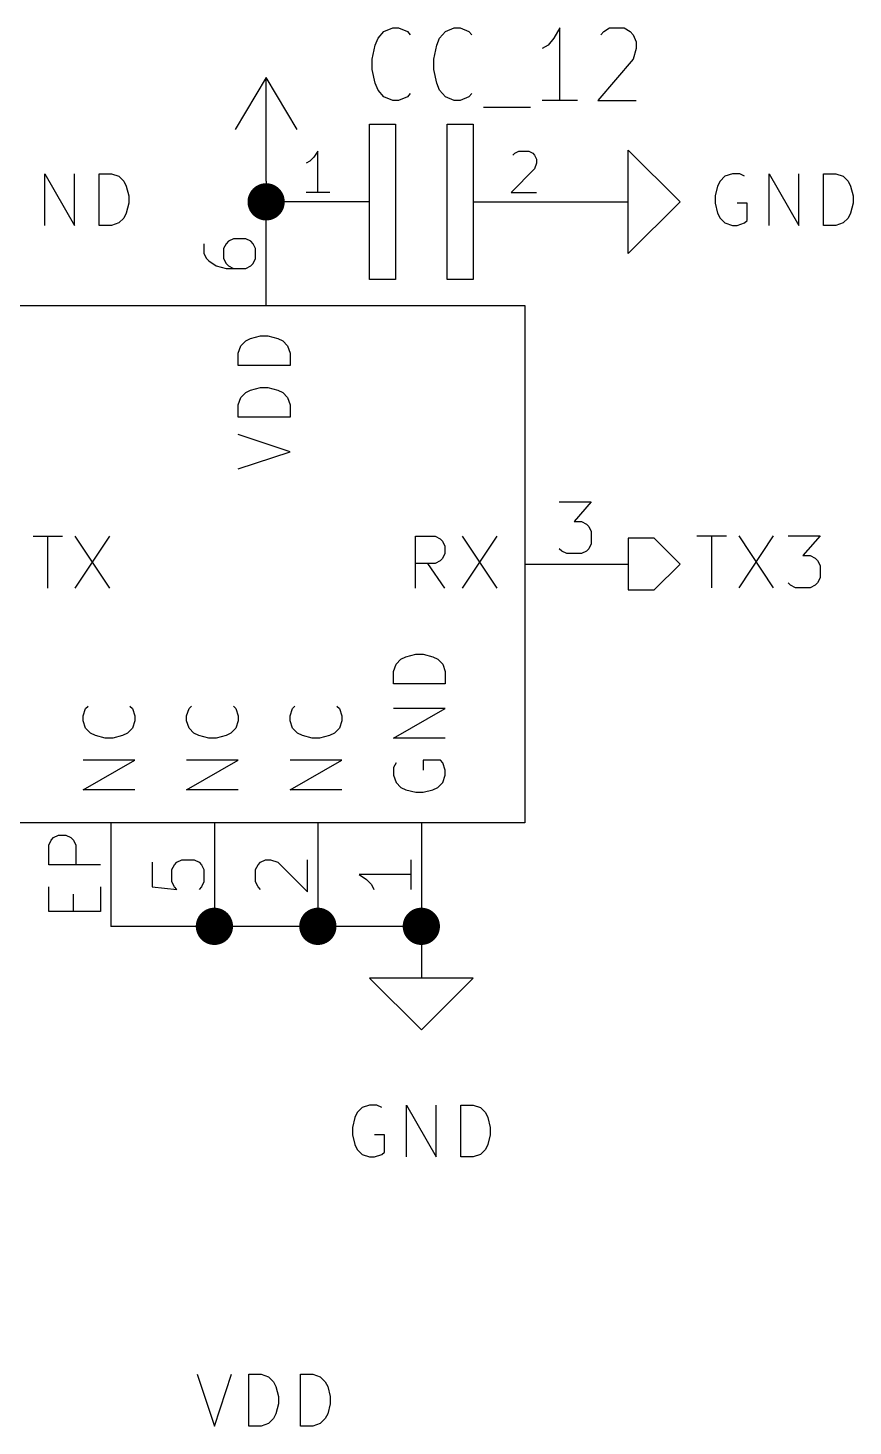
# Model space of a CAD drawing. Header units: millimetres. Extents: x 10 to 287, y -200 to -10.
# Drawn here: x 125.47 to 145.73, y -140.53 to -106.22 of the extents above; entities that cross this region are included whole.
import ezdxf

# ---------------------------------------------------------------- set-up
doc = ezdxf.new("R2010")
doc.units = ezdxf.units.MM
for name, color, linetype in [('GREENSIXTYFIVE', 129, 'CONTINUOUS'), ('LIGHTGREEN', 92, 'CONTINUOUS'), ('LIGHTRED', 12, 'CONTINUOUS'), ('RED', 14, 'CONTINUOUS'), ('YELLOWTHREE', 44, 'CONTINUOUS')]:
    doc.layers.add(name, color=color, linetype=linetype)

msp = doc.modelspace()

# ---------------------------------------------------------------- linework, layer by layer
at = {"layer": 'GREENSIXTYFIVE', "linetype": 'CONTINUOUS'}
for p, q in [((134.0655, -106.4766), (134.2094, -106.3073)), ((134.0655, -106.4766), (134.2094, -106.3073)), ((134.2094, -106.3073), (134.4253, -106.2226)), ((134.2094, -106.3073), (134.4253, -106.2226)), ((134.4253, -106.2226), (134.5692, -106.2226)), ((134.4253, -106.2226), (134.5692, -106.2226)), ((134.5692, -106.2226), (134.7851, -106.3073)), ((134.5692, -106.2226), (134.7851, -106.3073)), ((134.7851, -106.3073), (134.8571, -106.392)), ((134.7851, -106.3073), (134.8571, -106.392)), ((135.5768, -106.4766), (135.7207, -106.3073)), ((135.5768, -106.4766), (135.7207, -106.3073)), ((135.7207, -106.3073), (135.9366, -106.2226)), ((135.7207, -106.3073), (135.9366, -106.2226)), ((135.9366, -106.2226), (136.0805, -106.2226)), ((135.9366, -106.2226), (136.0805, -106.2226)), ((136.0805, -106.2226), (136.2964, -106.3073)), ((136.0805, -106.2226), (136.2964, -106.3073)), ((136.2964, -106.3073), (136.3684, -106.392)), ((136.2964, -106.3073), (136.3684, -106.392)), ((138.5274, -106.2226), (138.3835, -106.4766)), ((138.5274, -106.2226), (138.3835, -106.4766)), ((138.5274, -108.0006), (138.5274, -106.2226)), ((138.5274, -108.0006), (138.5274, -106.2226)), ((139.5349, -106.392), (139.6069, -106.3073)), ((139.5349, -106.392), (139.6069, -106.3073)), ((139.6069, -106.3073), (139.7508, -106.2226)), ((139.6069, -106.3073), (139.7508, -106.2226)), ((139.7508, -106.2226), (140.1107, -106.2226)), ((139.7508, -106.2226), (140.1107, -106.2226)), ((140.1107, -106.2226), (140.2546, -106.3073)), ((140.1107, -106.2226), (140.2546, -106.3073)), ((140.2546, -106.3073), (140.3266, -106.392)), ((140.2546, -106.3073), (140.3266, -106.392)), ((133.9215, -106.9846), (133.9935, -106.646)), ((133.9215, -106.9846), (133.9935, -106.646)), ((133.9935, -106.646), (134.0655, -106.4766)), ((133.9935, -106.646), (134.0655, -106.4766)), ((135.4328, -106.9846), (135.5048, -106.646)), ((135.4328, -106.9846), (135.5048, -106.646)), ((135.5048, -106.646), (135.5768, -106.4766)), ((135.5048, -106.646), (135.5768, -106.4766)), ((138.2396, -106.646), (138.0956, -106.7306)), ((138.2396, -106.646), (138.0956, -106.7306)), ((138.3835, -106.4766), (138.2396, -106.646)), ((138.3835, -106.4766), (138.2396, -106.646)), ((140.3266, -106.392), (140.3985, -106.5613)), ((140.3266, -106.392), (140.3985, -106.5613)), ((140.3985, -106.5613), (140.3985, -106.7306)), ((140.3985, -106.5613), (140.3985, -106.7306)), ((133.9215, -107.2386), (133.9215, -106.9846)), ((133.9215, -107.2386), (133.9215, -106.9846)), ((135.4328, -107.2386), (135.4328, -106.9846)), ((135.4328, -107.2386), (135.4328, -106.9846)), ((140.3266, -106.9846), (139.463, -108.0006)), ((140.3266, -106.9846), (139.463, -108.0006)), ((140.3985, -106.7306), (140.3266, -106.9846)), ((140.3985, -106.7306), (140.3266, -106.9846)), ((133.9935, -107.5773), (133.9215, -107.2386)), ((133.9935, -107.5773), (133.9215, -107.2386)), ((135.5048, -107.5773), (135.4328, -107.2386)), ((135.5048, -107.5773), (135.4328, -107.2386)), ((134.0655, -107.7466), (133.9935, -107.5773)), ((134.0655, -107.7466), (133.9935, -107.5773)), ((135.5768, -107.7466), (135.5048, -107.5773)), ((135.5768, -107.7466), (135.5048, -107.5773)), ((134.2094, -107.916), (134.0655, -107.7466)), ((134.2094, -107.916), (134.0655, -107.7466)), ((134.4253, -108.0006), (134.2094, -107.916)), ((134.4253, -108.0006), (134.2094, -107.916)), ((134.5692, -108.0006), (134.4253, -108.0006)), ((134.5692, -108.0006), (134.4253, -108.0006)), ((134.7851, -107.916), (134.5692, -108.0006)), ((134.7851, -107.916), (134.5692, -108.0006)), ((134.8571, -107.8313), (134.7851, -107.916)), ((134.8571, -107.8313), (134.7851, -107.916)), ((135.7207, -107.916), (135.5768, -107.7466)), ((135.7207, -107.916), (135.5768, -107.7466)), ((135.9366, -108.0006), (135.7207, -107.916)), ((135.9366, -108.0006), (135.7207, -107.916)), ((136.0805, -108.0006), (135.9366, -108.0006)), ((136.0805, -108.0006), (135.9366, -108.0006)), ((136.2964, -107.916), (136.0805, -108.0006)), ((136.2964, -107.916), (136.0805, -108.0006)), ((136.3684, -107.8313), (136.2964, -107.916)), ((136.3684, -107.8313), (136.2964, -107.916)), ((138.9592, -108.0006), (138.0956, -108.0006)), ((138.9592, -108.0006), (138.0956, -108.0006)), ((139.463, -108.0006), (140.3985, -108.0006)), ((139.463, -108.0006), (140.3985, -108.0006)), ((136.6563, -108.17), (137.8077, -108.17)), ((136.6563, -108.17), (137.8077, -108.17)), ((125.8895, -111.0691), (125.8895, -109.7991)), ((125.8895, -109.7991), (126.6152, -111.0691)), ((125.8895, -111.0691), (125.8895, -109.7991)), ((125.8895, -109.7991), (126.6152, -111.0691)), ((126.6152, -111.0691), (126.6152, -109.7991)), ((126.6152, -111.0691), (126.6152, -109.7991)), ((127.22, -111.0691), (127.22, -109.7991)), ((127.22, -109.7991), (127.5224, -109.7991)), ((127.22, -111.0691), (127.22, -109.7991)), ((127.22, -109.7991), (127.5224, -109.7991)), ((127.5224, -109.7991), (127.7038, -109.8596)), ((127.5224, -109.7991), (127.7038, -109.8596)), ((127.7038, -109.8596), (127.8248, -109.9806)), ((127.7038, -109.8596), (127.8248, -109.9806)), ((127.8248, -109.9806), (127.8853, -110.1015)), ((127.8248, -109.9806), (127.8853, -110.1015)), ((127.8853, -110.1015), (127.9457, -110.3434)), ((127.8853, -110.1015), (127.9457, -110.3434)), ((142.3995, -110.1015), (142.3391, -110.3434)), ((142.3995, -110.1015), (142.3391, -110.3434)), ((142.46, -109.9806), (142.3995, -110.1015)), ((142.46, -109.9806), (142.3995, -110.1015)), ((142.581, -109.8596), (142.46, -109.9806)), ((142.581, -109.8596), (142.46, -109.9806)), ((142.7624, -109.7991), (142.581, -109.8596)), ((142.7624, -109.7991), (142.581, -109.8596)), ((142.9438, -109.7991), (142.7624, -109.7991)), ((142.9438, -109.7991), (142.7624, -109.7991)), ((143.0648, -109.8596), (142.9438, -109.7991)), ((143.0648, -109.8596), (142.9438, -109.7991)), ((143.6695, -111.0691), (143.6695, -109.7991)), ((143.6695, -109.7991), (144.3952, -111.0691)), ((143.6695, -111.0691), (143.6695, -109.7991)), ((143.6695, -109.7991), (144.3952, -111.0691)), ((144.3952, -111.0691), (144.3952, -109.7991)), ((144.3952, -111.0691), (144.3952, -109.7991)), ((145, -111.0691), (145, -109.7991)), ((145, -109.7991), (145.3024, -109.7991)), ((145, -111.0691), (145, -109.7991)), ((145, -109.7991), (145.3024, -109.7991)), ((145.3024, -109.7991), (145.4838, -109.8596)), ((145.3024, -109.7991), (145.4838, -109.8596)), ((145.4838, -109.8596), (145.6048, -109.9806)), ((145.4838, -109.8596), (145.6048, -109.9806)), ((145.6048, -109.9806), (145.6653, -110.1015)), ((145.6048, -109.9806), (145.6653, -110.1015)), ((145.6653, -110.1015), (145.7257, -110.3434)), ((145.6653, -110.1015), (145.7257, -110.3434)), ((127.9457, -110.3434), (127.9457, -110.5248)), ((127.9457, -110.3434), (127.9457, -110.5248)), ((142.3391, -110.3434), (142.3391, -110.5248)), ((142.3391, -110.3434), (142.3391, -110.5248)), ((145.7257, -110.3434), (145.7257, -110.5248)), ((145.7257, -110.3434), (145.7257, -110.5248)), ((127.8853, -110.7667), (127.8248, -110.8877)), ((127.8853, -110.7667), (127.8248, -110.8877)), ((127.9457, -110.5248), (127.8853, -110.7667)), ((127.9457, -110.5248), (127.8853, -110.7667)), ((142.3391, -110.5248), (142.3995, -110.7667)), ((142.3391, -110.5248), (142.3995, -110.7667)), ((142.3995, -110.7667), (142.46, -110.8877)), ((142.3995, -110.7667), (142.46, -110.8877)), ((143.1252, -110.5248), (142.8833, -110.5248)), ((143.1252, -110.5248), (142.8833, -110.5248)), ((143.1252, -110.9482), (143.1252, -110.5248)), ((143.1252, -110.9482), (143.1252, -110.5248)), ((145.6653, -110.7667), (145.6048, -110.8877)), ((145.6653, -110.7667), (145.6048, -110.8877)), ((145.7257, -110.5248), (145.6653, -110.7667)), ((145.7257, -110.5248), (145.6653, -110.7667)), ((127.5224, -111.0691), (127.22, -111.0691)), ((127.5224, -111.0691), (127.22, -111.0691)), ((127.7038, -111.0087), (127.5224, -111.0691)), ((127.7038, -111.0087), (127.5224, -111.0691)), ((127.8248, -110.8877), (127.7038, -111.0087)), ((127.8248, -110.8877), (127.7038, -111.0087)), ((142.46, -110.8877), (142.581, -111.0087)), ((142.46, -110.8877), (142.581, -111.0087)), ((142.581, -111.0087), (142.7624, -111.0691)), ((142.581, -111.0087), (142.7624, -111.0691)), ((142.7624, -111.0691), (142.8833, -111.0691)), ((142.7624, -111.0691), (142.8833, -111.0691)), ((142.8833, -111.0691), (143.0648, -111.0087)), ((142.8833, -111.0691), (143.0648, -111.0087)), ((143.0648, -111.0087), (143.1252, -110.9482)), ((143.0648, -111.0087), (143.1252, -110.9482)), ((145.3024, -111.0691), (145, -111.0691)), ((145.3024, -111.0691), (145, -111.0691)), ((145.4838, -111.0087), (145.3024, -111.0691)), ((145.4838, -111.0087), (145.3024, -111.0691)), ((145.6048, -110.8877), (145.4838, -111.0087)), ((145.6048, -110.8877), (145.4838, -111.0087)), ((130.696, -114.0218), (130.817, -113.9008)), ((130.696, -114.0218), (130.817, -113.9008)), ((130.817, -113.9008), (130.9379, -113.8403)), ((130.817, -113.9008), (130.9379, -113.8403)), ((130.9379, -113.8403), (131.1798, -113.7799)), ((130.9379, -113.8403), (131.1798, -113.7799)), ((131.1798, -113.7799), (131.3612, -113.7799)), ((131.1798, -113.7799), (131.3612, -113.7799)), ((131.3612, -113.7799), (131.6031, -113.8403)), ((131.3612, -113.7799), (131.6031, -113.8403)), ((131.6031, -113.8403), (131.7241, -113.9008)), ((131.6031, -113.8403), (131.7241, -113.9008)), ((131.7241, -113.9008), (131.8451, -114.0218)), ((131.7241, -113.9008), (131.8451, -114.0218)), ((130.6355, -114.2032), (130.696, -114.0218)), ((130.6355, -114.2032), (130.696, -114.0218)), ((130.6355, -114.5056), (130.6355, -114.2032)), ((130.6355, -114.5056), (130.6355, -114.2032)), ((131.8451, -114.0218), (131.9055, -114.2032)), ((131.8451, -114.0218), (131.9055, -114.2032)), ((131.9055, -114.2032), (131.9055, -114.5056)), ((131.9055, -114.2032), (131.9055, -114.5056)), ((131.9055, -114.5056), (130.6355, -114.5056)), ((131.9055, -114.5056), (130.6355, -114.5056)), ((130.696, -115.2918), (130.817, -115.1708)), ((130.696, -115.2918), (130.817, -115.1708)), ((130.817, -115.1708), (130.9379, -115.1103)), ((130.817, -115.1708), (130.9379, -115.1103)), ((130.9379, -115.1103), (131.1798, -115.0499)), ((130.9379, -115.1103), (131.1798, -115.0499)), ((131.1798, -115.0499), (131.3612, -115.0499)), ((131.1798, -115.0499), (131.3612, -115.0499)), ((131.3612, -115.0499), (131.6031, -115.1103)), ((131.3612, -115.0499), (131.6031, -115.1103)), ((131.6031, -115.1103), (131.7241, -115.1708)), ((131.6031, -115.1103), (131.7241, -115.1708)), ((131.7241, -115.1708), (131.8451, -115.2918)), ((131.7241, -115.1708), (131.8451, -115.2918)), ((130.6355, -115.4732), (130.696, -115.2918)), ((130.6355, -115.4732), (130.696, -115.2918)), ((130.6355, -115.7756), (130.6355, -115.4732)), ((130.6355, -115.7756), (130.6355, -115.4732)), ((131.8451, -115.2918), (131.9055, -115.4732)), ((131.8451, -115.2918), (131.9055, -115.4732)), ((131.9055, -115.4732), (131.9055, -115.7756)), ((131.9055, -115.4732), (131.9055, -115.7756)), ((131.9055, -115.7756), (130.6355, -115.7756)), ((131.9055, -115.7756), (130.6355, -115.7756)), ((131.9055, -116.6223), (130.6355, -116.1989)), ((131.9055, -116.6223), (130.6355, -116.1989)), ((130.6355, -117.0456), (131.9055, -116.6223)), ((130.6355, -117.0456), (131.9055, -116.6223)), ((125.5969, -118.6975), (126.3226, -118.6975)), ((125.5969, -118.6975), (126.3226, -118.6975)), ((125.9598, -119.9675), (125.9598, -118.6975)), ((125.9598, -119.9675), (125.9598, -118.6975)), ((126.625, -118.6975), (127.4716, -119.9675)), ((127.4716, -118.6975), (126.625, -119.9675)), ((126.625, -118.6975), (127.4716, -119.9675)), ((127.4716, -118.6975), (126.625, -119.9675)), ((134.9828, -119.9675), (134.9828, -118.6975)), ((134.9828, -118.6975), (135.4666, -118.6975)), ((134.9828, -119.9675), (134.9828, -118.6975)), ((134.9828, -118.6975), (135.4666, -118.6975)), ((135.4666, -118.6975), (135.5876, -118.758)), ((135.4666, -118.6975), (135.5876, -118.758)), ((136.1319, -118.6975), (136.9785, -119.9675)), ((136.9785, -118.6975), (136.1319, -119.9675)), ((136.1319, -118.6975), (136.9785, -119.9675)), ((136.9785, -118.6975), (136.1319, -119.9675)), ((135.5876, -118.758), (135.6481, -118.8185)), ((135.5876, -118.758), (135.6481, -118.8185)), ((135.6481, -118.8185), (135.7085, -118.9394)), ((135.6481, -118.8185), (135.7085, -118.9394)), ((135.7085, -118.9394), (135.7085, -119.1209)), ((135.7085, -118.9394), (135.7085, -119.1209)), ((135.4666, -119.3628), (134.9828, -119.3628)), ((135.4666, -119.3628), (134.9828, -119.3628)), ((135.7085, -119.9675), (135.2852, -119.3628)), ((135.7085, -119.9675), (135.2852, -119.3628)), ((135.5876, -119.3023), (135.4666, -119.3628)), ((135.5876, -119.3023), (135.4666, -119.3628)), ((135.6481, -119.2418), (135.5876, -119.3023)), ((135.6481, -119.2418), (135.5876, -119.3023)), ((135.7085, -119.1209), (135.6481, -119.2418)), ((135.7085, -119.1209), (135.6481, -119.2418)), ((134.506, -121.8353), (134.627, -121.7143)), ((134.506, -121.8353), (134.627, -121.7143)), ((134.627, -121.7143), (134.7479, -121.6538)), ((134.627, -121.7143), (134.7479, -121.6538)), ((134.7479, -121.6538), (134.9898, -121.5934)), ((134.7479, -121.6538), (134.9898, -121.5934)), ((134.9898, -121.5934), (135.1712, -121.5934)), ((134.9898, -121.5934), (135.1712, -121.5934)), ((135.1712, -121.5934), (135.4131, -121.6538)), ((135.1712, -121.5934), (135.4131, -121.6538)), ((135.4131, -121.6538), (135.5341, -121.7143)), ((135.4131, -121.6538), (135.5341, -121.7143)), ((135.5341, -121.7143), (135.6551, -121.8353)), ((135.5341, -121.7143), (135.6551, -121.8353)), ((134.4455, -122.0167), (134.506, -121.8353)), ((134.4455, -122.0167), (134.506, -121.8353)), ((134.4455, -122.3191), (134.4455, -122.0167)), ((134.4455, -122.3191), (134.4455, -122.0167)), ((135.6551, -121.8353), (135.7155, -122.0167)), ((135.6551, -121.8353), (135.7155, -122.0167)), ((135.7155, -122.0167), (135.7155, -122.3191)), ((135.7155, -122.0167), (135.7155, -122.3191)), ((135.7155, -122.3191), (134.4455, -122.3191)), ((135.7155, -122.3191), (134.4455, -122.3191)), ((126.8255, -123.1053), (126.886, -122.9238)), ((126.8255, -123.1053), (126.886, -122.9238)), ((126.8255, -123.2262), (126.8255, -123.1053)), ((126.8255, -123.2262), (126.8255, -123.1053)), ((126.886, -122.9238), (126.9465, -122.8634)), ((126.886, -122.9238), (126.9465, -122.8634)), ((127.9746, -122.8634), (128.0351, -122.9238)), ((127.9746, -122.8634), (128.0351, -122.9238)), ((128.0351, -122.9238), (128.0955, -123.1053)), ((128.0351, -122.9238), (128.0955, -123.1053)), ((128.0955, -123.1053), (128.0955, -123.2262)), ((128.0955, -123.1053), (128.0955, -123.2262)), ((129.3655, -123.1053), (129.426, -122.9238)), ((129.3655, -123.1053), (129.426, -122.9238)), ((129.3655, -123.2262), (129.3655, -123.1053)), ((129.3655, -123.2262), (129.3655, -123.1053)), ((129.426, -122.9238), (129.4865, -122.8634)), ((129.426, -122.9238), (129.4865, -122.8634)), ((130.5146, -122.8634), (130.5751, -122.9238)), ((130.5146, -122.8634), (130.5751, -122.9238)), ((130.5751, -122.9238), (130.6355, -123.1053)), ((130.5751, -122.9238), (130.6355, -123.1053)), ((130.6355, -123.1053), (130.6355, -123.2262)), ((130.6355, -123.1053), (130.6355, -123.2262)), ((131.9055, -123.1053), (131.966, -122.9238)), ((131.9055, -123.1053), (131.966, -122.9238)), ((131.9055, -123.2262), (131.9055, -123.1053)), ((131.9055, -123.2262), (131.9055, -123.1053)), ((131.966, -122.9238), (132.0265, -122.8634)), ((131.966, -122.9238), (132.0265, -122.8634)), ((133.0546, -122.8634), (133.1151, -122.9238)), ((133.0546, -122.8634), (133.1151, -122.9238)), ((133.1151, -122.9238), (133.1755, -123.1053)), ((133.1151, -122.9238), (133.1755, -123.1053)), ((133.1755, -123.1053), (133.1755, -123.2262)), ((133.1755, -123.1053), (133.1755, -123.2262)), ((134.4455, -123.6496), (135.7155, -122.9239)), ((135.7155, -122.9239), (134.4455, -122.9239)), ((134.4455, -123.6496), (135.7155, -122.9239)), ((135.7155, -122.9239), (134.4455, -122.9239)), ((126.886, -123.4076), (126.8255, -123.2262)), ((126.886, -123.4076), (126.8255, -123.2262)), ((127.007, -123.5286), (126.886, -123.4076)), ((127.007, -123.5286), (126.886, -123.4076)), ((128.0351, -123.4076), (127.9141, -123.5286)), ((128.0351, -123.4076), (127.9141, -123.5286)), ((128.0955, -123.2262), (128.0351, -123.4076)), ((128.0955, -123.2262), (128.0351, -123.4076)), ((129.426, -123.4076), (129.3655, -123.2262)), ((129.426, -123.4076), (129.3655, -123.2262)), ((129.547, -123.5286), (129.426, -123.4076)), ((129.547, -123.5286), (129.426, -123.4076)), ((130.5751, -123.4076), (130.4541, -123.5286)), ((130.5751, -123.4076), (130.4541, -123.5286)), ((130.6355, -123.2262), (130.5751, -123.4076)), ((130.6355, -123.2262), (130.5751, -123.4076)), ((131.966, -123.4076), (131.9055, -123.2262)), ((131.966, -123.4076), (131.9055, -123.2262)), ((132.087, -123.5286), (131.966, -123.4076)), ((132.087, -123.5286), (131.966, -123.4076)), ((133.1151, -123.4076), (132.9941, -123.5286)), ((133.1151, -123.4076), (132.9941, -123.5286)), ((133.1755, -123.2262), (133.1151, -123.4076)), ((133.1755, -123.2262), (133.1151, -123.4076)), ((127.1279, -123.5891), (127.007, -123.5286)), ((127.1279, -123.5891), (127.007, -123.5286)), ((127.3698, -123.6495), (127.1279, -123.5891)), ((127.3698, -123.6495), (127.1279, -123.5891)), ((127.5512, -123.6495), (127.3698, -123.6495)), ((127.5512, -123.6495), (127.3698, -123.6495)), ((127.7931, -123.5891), (127.5512, -123.6495)), ((127.7931, -123.5891), (127.5512, -123.6495)), ((127.9141, -123.5286), (127.7931, -123.5891)), ((127.9141, -123.5286), (127.7931, -123.5891)), ((129.6679, -123.5891), (129.547, -123.5286)), ((129.6679, -123.5891), (129.547, -123.5286)), ((129.9098, -123.6495), (129.6679, -123.5891)), ((129.9098, -123.6495), (129.6679, -123.5891)), ((130.0912, -123.6495), (129.9098, -123.6495)), ((130.0912, -123.6495), (129.9098, -123.6495)), ((130.3331, -123.5891), (130.0912, -123.6495)), ((130.3331, -123.5891), (130.0912, -123.6495)), ((130.4541, -123.5286), (130.3331, -123.5891)), ((130.4541, -123.5286), (130.3331, -123.5891)), ((132.2079, -123.5891), (132.087, -123.5286)), ((132.2079, -123.5891), (132.087, -123.5286)), ((132.4498, -123.6495), (132.2079, -123.5891)), ((132.4498, -123.6495), (132.2079, -123.5891)), ((132.6312, -123.6495), (132.4498, -123.6495)), ((132.6312, -123.6495), (132.4498, -123.6495)), ((132.8731, -123.5891), (132.6312, -123.6495)), ((132.8731, -123.5891), (132.6312, -123.6495)), ((132.9941, -123.5286), (132.8731, -123.5891)), ((132.9941, -123.5286), (132.8731, -123.5891)), ((135.7155, -123.6496), (134.4455, -123.6496)), ((135.7155, -123.6496), (134.4455, -123.6496)), ((126.8255, -124.9196), (128.0955, -124.1939)), ((128.0955, -124.1939), (126.8255, -124.1939)), ((126.8255, -124.9196), (128.0955, -124.1939)), ((128.0955, -124.1939), (126.8255, -124.1939)), ((129.3655, -124.9196), (130.6355, -124.1939)), ((130.6355, -124.1939), (129.3655, -124.1939)), ((129.3655, -124.9196), (130.6355, -124.1939)), ((130.6355, -124.1939), (129.3655, -124.1939)), ((131.9055, -124.9196), (133.1755, -124.1939)), ((133.1755, -124.1939), (131.9055, -124.1939)), ((131.9055, -124.9196), (133.1755, -124.1939)), ((133.1755, -124.1939), (131.9055, -124.1939)), ((135.5946, -124.1939), (135.1712, -124.1939)), ((135.1712, -124.1939), (135.1712, -124.4358)), ((135.5946, -124.1939), (135.1712, -124.1939)), ((135.1712, -124.1939), (135.1712, -124.4358)), ((135.6551, -124.2543), (135.5946, -124.1939)), ((135.6551, -124.2543), (135.5946, -124.1939)), ((134.506, -124.2543), (134.4455, -124.3753)), ((134.506, -124.2543), (134.4455, -124.3753)), ((134.4455, -124.3753), (134.4455, -124.5567)), ((134.4455, -124.3753), (134.4455, -124.5567)), ((135.7155, -124.4358), (135.6551, -124.2543)), ((135.7155, -124.4358), (135.6551, -124.2543)), ((135.7155, -124.5567), (135.7155, -124.4358)), ((135.7155, -124.5567), (135.7155, -124.4358)), ((134.4455, -124.5567), (134.506, -124.7381)), ((134.4455, -124.5567), (134.506, -124.7381)), ((134.506, -124.7381), (134.627, -124.8591)), ((134.506, -124.7381), (134.627, -124.8591)), ((134.627, -124.8591), (134.7479, -124.9196)), ((134.627, -124.8591), (134.7479, -124.9196)), ((135.4131, -124.9196), (135.5341, -124.8591)), ((135.4131, -124.9196), (135.5341, -124.8591)), ((135.5341, -124.8591), (135.6551, -124.7381)), ((135.5341, -124.8591), (135.6551, -124.7381)), ((135.6551, -124.7381), (135.7155, -124.5567)), ((135.6551, -124.7381), (135.7155, -124.5567)), ((128.0955, -124.9196), (126.8255, -124.9196)), ((128.0955, -124.9196), (126.8255, -124.9196)), ((130.6355, -124.9196), (129.3655, -124.9196)), ((130.6355, -124.9196), (129.3655, -124.9196)), ((133.1755, -124.9196), (131.9055, -124.9196)), ((133.1755, -124.9196), (131.9055, -124.9196)), ((134.7479, -124.9196), (134.9898, -124.98)), ((134.7479, -124.9196), (134.9898, -124.98)), ((134.9898, -124.98), (135.1712, -124.98)), ((134.9898, -124.98), (135.1712, -124.98)), ((135.1712, -124.98), (135.4131, -124.9196)), ((135.1712, -124.98), (135.4131, -124.9196)), ((133.6765, -132.7197), (133.5555, -132.8407)), ((133.6765, -132.7197), (133.5555, -132.8407)), ((133.8579, -132.6592), (133.6765, -132.7197)), ((133.8579, -132.6592), (133.6765, -132.7197)), ((134.0393, -132.6592), (133.8579, -132.6592)), ((134.0393, -132.6592), (133.8579, -132.6592)), ((134.1603, -132.7197), (134.0393, -132.6592)), ((134.1603, -132.7197), (134.0393, -132.6592)), ((134.765, -133.9292), (134.765, -132.6592)), ((134.765, -132.6592), (135.4907, -133.9292)), ((134.765, -133.9292), (134.765, -132.6592)), ((134.765, -132.6592), (135.4907, -133.9292)), ((135.4907, -133.9292), (135.4907, -132.6592)), ((135.4907, -133.9292), (135.4907, -132.6592)), ((136.0955, -133.9292), (136.0955, -132.6592)), ((136.0955, -132.6592), (136.3979, -132.6592)), ((136.0955, -133.9292), (136.0955, -132.6592)), ((136.0955, -132.6592), (136.3979, -132.6592)), ((136.3979, -132.6592), (136.5793, -132.7197)), ((136.3979, -132.6592), (136.5793, -132.7197)), ((136.5793, -132.7197), (136.7003, -132.8407)), ((136.5793, -132.7197), (136.7003, -132.8407)), ((133.495, -132.9616), (133.4346, -133.2035)), ((133.495, -132.9616), (133.4346, -133.2035)), ((133.5555, -132.8407), (133.495, -132.9616)), ((133.5555, -132.8407), (133.495, -132.9616)), ((136.7003, -132.8407), (136.7608, -132.9616)), ((136.7003, -132.8407), (136.7608, -132.9616)), ((136.7608, -132.9616), (136.8212, -133.2035)), ((136.7608, -132.9616), (136.8212, -133.2035)), ((133.4346, -133.2035), (133.4346, -133.3849)), ((133.4346, -133.2035), (133.4346, -133.3849)), ((133.4346, -133.3849), (133.495, -133.6268)), ((133.4346, -133.3849), (133.495, -133.6268)), ((134.2207, -133.3849), (133.9788, -133.3849)), ((134.2207, -133.3849), (133.9788, -133.3849)), ((134.2207, -133.8083), (134.2207, -133.3849)), ((134.2207, -133.8083), (134.2207, -133.3849)), ((136.8212, -133.3849), (136.7608, -133.6268)), ((136.8212, -133.3849), (136.7608, -133.6268)), ((136.8212, -133.2035), (136.8212, -133.3849)), ((136.8212, -133.2035), (136.8212, -133.3849)), ((133.495, -133.6268), (133.5555, -133.7478)), ((133.495, -133.6268), (133.5555, -133.7478)), ((133.5555, -133.7478), (133.6765, -133.8688)), ((133.5555, -133.7478), (133.6765, -133.8688)), ((134.1603, -133.8688), (134.2207, -133.8083)), ((134.1603, -133.8688), (134.2207, -133.8083)), ((136.7003, -133.7478), (136.5793, -133.8688)), ((136.7003, -133.7478), (136.5793, -133.8688)), ((136.7608, -133.6268), (136.7003, -133.7478)), ((136.7608, -133.6268), (136.7003, -133.7478)), ((133.6765, -133.8688), (133.8579, -133.9292)), ((133.6765, -133.8688), (133.8579, -133.9292)), ((133.8579, -133.9292), (133.9788, -133.9292)), ((133.8579, -133.9292), (133.9788, -133.9292)), ((133.9788, -133.9292), (134.1603, -133.8688)), ((133.9788, -133.9292), (134.1603, -133.8688)), ((136.3979, -133.9292), (136.0955, -133.9292)), ((136.3979, -133.9292), (136.0955, -133.9292)), ((136.5793, -133.8688), (136.3979, -133.9292)), ((136.5793, -133.8688), (136.3979, -133.9292)), ((129.6246, -139.2632), (130.0479, -140.5332)), ((129.6246, -139.2632), (130.0479, -140.5332)), ((130.0479, -140.5332), (130.4713, -139.2632)), ((130.0479, -140.5332), (130.4713, -139.2632)), ((130.8946, -140.5332), (130.8946, -139.2632)), ((130.8946, -139.2632), (131.197, -139.2632)), ((130.8946, -140.5332), (130.8946, -139.2632)), ((130.8946, -139.2632), (131.197, -139.2632)), ((131.197, -139.2632), (131.3784, -139.3237)), ((131.197, -139.2632), (131.3784, -139.3237)), ((132.1646, -140.5332), (132.1646, -139.2632)), ((132.1646, -139.2632), (132.467, -139.2632)), ((132.1646, -140.5332), (132.1646, -139.2632)), ((132.1646, -139.2632), (132.467, -139.2632)), ((132.467, -139.2632), (132.6484, -139.3237)), ((132.467, -139.2632), (132.6484, -139.3237)), ((131.3784, -139.3237), (131.4994, -139.4447)), ((131.3784, -139.3237), (131.4994, -139.4447)), ((131.4994, -139.4447), (131.5599, -139.5656)), ((131.4994, -139.4447), (131.5599, -139.5656)), ((131.5599, -139.5656), (131.6203, -139.8075)), ((131.5599, -139.5656), (131.6203, -139.8075)), ((132.6484, -139.3237), (132.7694, -139.4447)), ((132.6484, -139.3237), (132.7694, -139.4447)), ((132.7694, -139.4447), (132.8299, -139.5656)), ((132.7694, -139.4447), (132.8299, -139.5656)), ((132.8299, -139.5656), (132.8903, -139.8075)), ((132.8299, -139.5656), (132.8903, -139.8075)), ((131.6203, -139.8075), (131.6203, -139.9889)), ((131.6203, -139.8075), (131.6203, -139.9889)), ((132.8903, -139.8075), (132.8903, -139.9889)), ((132.8903, -139.8075), (132.8903, -139.9889)), ((131.5599, -140.2308), (131.4994, -140.3518)), ((131.5599, -140.2308), (131.4994, -140.3518)), ((131.6203, -139.9889), (131.5599, -140.2308)), ((131.6203, -139.9889), (131.5599, -140.2308)), ((132.8299, -140.2308), (132.7694, -140.3518)), ((132.8299, -140.2308), (132.7694, -140.3518)), ((132.8903, -139.9889), (132.8299, -140.2308)), ((132.8903, -139.9889), (132.8299, -140.2308)), ((131.197, -140.5332), (130.8946, -140.5332)), ((131.197, -140.5332), (130.8946, -140.5332)), ((131.3784, -140.4728), (131.197, -140.5332)), ((131.3784, -140.4728), (131.197, -140.5332)), ((131.4994, -140.3518), (131.3784, -140.4728)), ((131.4994, -140.3518), (131.3784, -140.4728)), ((132.467, -140.5332), (132.1646, -140.5332)), ((132.467, -140.5332), (132.1646, -140.5332)), ((132.6484, -140.4728), (132.467, -140.5332)), ((132.6484, -140.4728), (132.467, -140.5332)), ((132.7694, -140.3518), (132.6484, -140.4728)), ((132.7694, -140.3518), (132.6484, -140.4728))]:
    msp.add_line(p, q, dxfattribs=at)
at = {"layer": 'LIGHTGREEN', "linetype": 'CONTINUOUS'}
for p, q in [((131.318, -109.982), (131.318, -110.49)), ((130.048, -128.27), (127.508, -128.27)), ((132.588, -128.27), (130.048, -128.27)), ((135.128, -128.27), (132.588, -128.27))]:
    msp.add_line(p, q, dxfattribs=at)
at = {"layer": 'LIGHTGREEN', "const_width": 0.4572}
for points in [[(131.0894, -110.49, 1), (131.5466, -110.49, 1)], [(129.8194, -128.27, 1), (130.2766, -128.27, 1)], [(132.3594, -128.27, 1), (132.8166, -128.27, 1)], [(134.8994, -128.27, 1), (135.3566, -128.27, 1)]]:
    msp.add_lwpolyline(points, format="xyb", close=True, dxfattribs=at)
at = {"layer": 'LIGHTRED', "linetype": 'CONTINUOUS'}
for p, q in [((132.4912, -109.3932), (132.3944, -109.4899)), ((132.4912, -109.3932), (132.3944, -109.4899)), ((132.588, -109.248), (132.4912, -109.3932)), ((132.588, -109.248), (132.4912, -109.3932)), ((132.588, -110.264), (132.588, -109.248)), ((132.588, -110.264), (132.588, -109.248)), ((137.3777, -109.3448), (137.4261, -109.2964)), ((137.3777, -109.3448), (137.4261, -109.2964)), ((137.4261, -109.2964), (137.5228, -109.248)), ((137.4261, -109.2964), (137.5228, -109.248)), ((137.5228, -109.248), (137.7647, -109.248)), ((137.5228, -109.248), (137.7647, -109.248)), ((137.7647, -109.248), (137.8615, -109.2964)), ((137.7647, -109.248), (137.8615, -109.2964)), ((137.8615, -109.2964), (137.9099, -109.3448)), ((137.8615, -109.2964), (137.9099, -109.3448)), ((137.9099, -109.3448), (137.9582, -109.4416)), ((137.9099, -109.3448), (137.9582, -109.4416)), ((137.9582, -109.4416), (137.9582, -109.5383)), ((137.9582, -109.4416), (137.9582, -109.5383)), ((132.3944, -109.4899), (132.2977, -109.5383)), ((132.3944, -109.4899), (132.2977, -109.5383)), ((137.9099, -109.6835), (137.3293, -110.264)), ((137.9099, -109.6835), (137.3293, -110.264)), ((137.9582, -109.5383), (137.9099, -109.6835)), ((137.9582, -109.5383), (137.9099, -109.6835)), ((132.8782, -110.264), (132.2977, -110.264)), ((132.8782, -110.264), (132.2977, -110.264)), ((137.3293, -110.264), (137.9582, -110.264)), ((137.3293, -110.264), (137.9582, -110.264)), ((130.3957, -111.4575), (130.3352, -111.518)), ((130.3957, -111.4575), (130.3352, -111.518)), ((130.5166, -111.397), (130.3957, -111.4575)), ((130.5166, -111.397), (130.3957, -111.4575)), ((130.819, -111.397), (130.5166, -111.397)), ((130.819, -111.397), (130.5166, -111.397)), ((130.94, -111.4575), (130.819, -111.397)), ((130.94, -111.4575), (130.819, -111.397)), ((131.0005, -111.518), (130.94, -111.4575)), ((131.0005, -111.518), (130.94, -111.4575)), ((129.7909, -111.518), (129.7909, -111.7599)), ((129.7909, -111.518), (129.7909, -111.7599)), ((129.7909, -111.7599), (129.8514, -111.8808)), ((129.7909, -111.7599), (129.8514, -111.8808)), ((130.3352, -111.518), (130.2747, -111.6389)), ((130.3352, -111.518), (130.2747, -111.6389)), ((130.2747, -111.6389), (130.2747, -111.8808)), ((130.2747, -111.6389), (130.2747, -111.8808)), ((131.0609, -111.6389), (131.0005, -111.518)), ((131.0609, -111.6389), (131.0005, -111.518)), ((131.0609, -111.8808), (131.0609, -111.6389)), ((131.0609, -111.8808), (131.0609, -111.6389)), ((129.8514, -111.8808), (129.9119, -111.9413)), ((129.8514, -111.8808), (129.9119, -111.9413)), ((129.9119, -111.9413), (130.0933, -112.0623)), ((129.9119, -111.9413), (130.0933, -112.0623)), ((130.0933, -112.0623), (130.3352, -112.1227)), ((130.0933, -112.0623), (130.3352, -112.1227)), ((130.2747, -111.8808), (130.3352, -112.0018)), ((130.2747, -111.8808), (130.3352, -112.0018)), ((130.3352, -112.0018), (130.3957, -112.0623)), ((130.3352, -112.0018), (130.3957, -112.0623)), ((130.3352, -112.1227), (130.819, -112.1227)), ((130.3352, -112.1227), (130.819, -112.1227)), ((130.3957, -112.0623), (130.5166, -112.1227)), ((130.3957, -112.0623), (130.5166, -112.1227)), ((130.819, -112.1227), (130.94, -112.0623)), ((130.819, -112.1227), (130.94, -112.0623)), ((130.94, -112.0623), (131.0005, -112.0018)), ((130.94, -112.0623), (131.0005, -112.0018)), ((131.0005, -112.0018), (131.0609, -111.8808)), ((131.0005, -112.0018), (131.0609, -111.8808)), ((138.5147, -117.8529), (139.3009, -117.8529)), ((138.5147, -117.8529), (139.3009, -117.8529)), ((139.3009, -117.8529), (138.8775, -118.3367)), ((139.3009, -117.8529), (138.8775, -118.3367)), ((138.8775, -118.3367), (139.059, -118.3367)), ((138.8775, -118.3367), (139.059, -118.3367)), ((139.059, -118.3367), (139.1799, -118.3972)), ((139.059, -118.3367), (139.1799, -118.3972)), ((139.1799, -118.3972), (139.2404, -118.4577)), ((139.1799, -118.3972), (139.2404, -118.4577)), ((139.2404, -118.4577), (139.3009, -118.5786)), ((139.2404, -118.4577), (139.3009, -118.5786)), ((139.3009, -118.5786), (139.3009, -118.881)), ((139.3009, -118.5786), (139.3009, -118.881)), ((138.5752, -119.0625), (138.5147, -119.002)), ((138.5752, -119.0625), (138.5147, -119.002)), ((139.2404, -119.002), (139.1799, -119.0625)), ((139.2404, -119.002), (139.1799, -119.0625)), ((139.3009, -118.881), (139.2404, -119.002)), ((139.3009, -118.881), (139.2404, -119.002)), ((138.6961, -119.1229), (138.5752, -119.0625)), ((138.6961, -119.1229), (138.5752, -119.0625)), ((139.059, -119.1229), (138.6961, -119.1229)), ((139.059, -119.1229), (138.6961, -119.1229)), ((139.1799, -119.0625), (139.059, -119.1229)), ((139.1799, -119.0625), (139.059, -119.1229)), ((125.9809, -126.2743), (126.0414, -126.1533)), ((125.9809, -126.2743), (126.0414, -126.1533)), ((126.0414, -126.1533), (126.1019, -126.0928)), ((126.0414, -126.1533), (126.1019, -126.0928)), ((126.1019, -126.0928), (126.2228, -126.0324)), ((126.1019, -126.0928), (126.2228, -126.0324)), ((126.2228, -126.0324), (126.4043, -126.0324)), ((126.2228, -126.0324), (126.4043, -126.0324)), ((126.4043, -126.0324), (126.5252, -126.0928)), ((126.4043, -126.0324), (126.5252, -126.0928)), ((126.5252, -126.0928), (126.5857, -126.1533)), ((126.5252, -126.0928), (126.5857, -126.1533)), ((126.5857, -126.1533), (126.6462, -126.2743)), ((126.5857, -126.1533), (126.6462, -126.2743)), ((125.9809, -126.7581), (125.9809, -126.2743)), ((125.9809, -126.7581), (125.9809, -126.2743)), ((126.6462, -126.2743), (126.6462, -126.7581)), ((126.6462, -126.2743), (126.6462, -126.7581)), ((127.2509, -126.7581), (125.9809, -126.7581)), ((127.2509, -126.7581), (125.9809, -126.7581)), ((128.5209, -126.6975), (128.5209, -127.3023)), ((128.5209, -126.6975), (128.5209, -127.3023)), ((129.0047, -126.8789), (129.0652, -126.758)), ((129.0047, -126.8789), (129.0652, -126.758)), ((129.0047, -127.1813), (129.0047, -126.8789)), ((129.0047, -127.1813), (129.0047, -126.8789)), ((129.0652, -126.758), (129.1257, -126.6975)), ((129.0652, -126.758), (129.1257, -126.6975)), ((129.1257, -126.6975), (129.2466, -126.637)), ((129.1257, -126.6975), (129.2466, -126.637)), ((129.2466, -126.637), (129.549, -126.637)), ((129.2466, -126.637), (129.549, -126.637)), ((129.549, -126.637), (129.67, -126.6975)), ((129.549, -126.637), (129.67, -126.6975)), ((129.67, -126.6975), (129.7305, -126.758)), ((129.67, -126.6975), (129.7305, -126.758)), ((129.7305, -126.758), (129.7909, -126.8789)), ((129.7305, -126.758), (129.7909, -126.8789)), ((129.7909, -126.8789), (129.7909, -127.1813)), ((129.7909, -126.8789), (129.7909, -127.1813)), ((131.0609, -126.8789), (131.1214, -126.758)), ((131.0609, -126.8789), (131.1214, -126.758)), ((131.0609, -127.1813), (131.0609, -126.8789)), ((131.0609, -127.1813), (131.0609, -126.8789)), ((131.1214, -126.758), (131.1819, -126.6975)), ((131.1214, -126.758), (131.1819, -126.6975)), ((131.1819, -126.6975), (131.3028, -126.637)), ((131.1819, -126.6975), (131.3028, -126.637)), ((131.3028, -126.637), (131.4238, -126.637)), ((131.3028, -126.637), (131.4238, -126.637)), ((131.4238, -126.637), (131.6052, -126.6975)), ((131.4238, -126.637), (131.6052, -126.6975)), ((131.6052, -126.6975), (132.3309, -127.4232)), ((131.6052, -126.6975), (132.3309, -127.4232)), ((132.3309, -127.4232), (132.3309, -126.637)), ((132.3309, -127.4232), (132.3309, -126.637)), ((134.8709, -126.637), (134.8709, -127.3627)), ((134.8709, -126.637), (134.8709, -127.3627)), ((129.0652, -127.3023), (129.0047, -127.1813)), ((129.0652, -127.3023), (129.0047, -127.1813)), ((129.7909, -127.1813), (129.7305, -127.3023)), ((129.7909, -127.1813), (129.7305, -127.3023)), ((131.1214, -127.3023), (131.0609, -127.1813)), ((131.1214, -127.3023), (131.0609, -127.1813)), ((134.8709, -126.9999), (133.6009, -126.9999)), ((133.6009, -126.9999), (133.7824, -127.1208)), ((134.8709, -126.9999), (133.6009, -126.9999)), ((133.6009, -126.9999), (133.7824, -127.1208)), ((133.7824, -127.1208), (133.9033, -127.2418)), ((133.7824, -127.1208), (133.9033, -127.2418)), ((133.9033, -127.2418), (133.9638, -127.3627)), ((133.9033, -127.2418), (133.9638, -127.3627)), ((125.9809, -127.9071), (125.9809, -127.3023)), ((125.9809, -127.9071), (125.9809, -127.3023)), ((126.5857, -127.9071), (126.5857, -127.4837)), ((126.5857, -127.9071), (126.5857, -127.4837)), ((127.2509, -127.3023), (127.2509, -127.9071)), ((127.2509, -127.3023), (127.2509, -127.9071)), ((128.5209, -127.3023), (129.1257, -127.3627)), ((128.5209, -127.3023), (129.1257, -127.3627)), ((129.1257, -127.3627), (129.0652, -127.3023)), ((129.1257, -127.3627), (129.0652, -127.3023)), ((129.7305, -127.3023), (129.67, -127.3627)), ((129.7305, -127.3023), (129.67, -127.3627)), ((131.1819, -127.3627), (131.1214, -127.3023)), ((131.1819, -127.3627), (131.1214, -127.3023)), ((127.2509, -127.9071), (125.9809, -127.9071)), ((127.2509, -127.9071), (125.9809, -127.9071))]:
    msp.add_line(p, q, dxfattribs=at)
at = {"layer": 'RED', "linetype": 'CONTINUOUS'}
for p, q in [((131.318, -107.442), (130.556, -108.712)), ((132.08, -108.712), (131.318, -107.442)), ((131.318, -109.982), (131.318, -107.442)), ((133.858, -112.3969), (133.858, -108.585)), ((133.858, -108.585), (134.493, -108.585)), ((134.493, -108.585), (134.493, -112.3969)), ((135.7649, -112.3969), (135.7649, -108.585)), ((135.7649, -108.585), (136.398, -108.585)), ((136.398, -108.585), (136.398, -112.3969)), ((140.208, -110.49), (140.208, -109.22)), ((140.208, -109.22), (141.478, -110.49)), ((131.318, -113.03), (131.318, -110.49)), ((133.858, -110.49), (131.318, -110.49)), ((133.858, -110.49), (131.318, -110.49)), ((131.318, -113.03), (131.318, -110.49)), ((136.398, -110.49), (138.938, -110.49)), ((136.398, -110.49), (138.938, -110.49)), ((138.938, -110.49), (140.208, -110.49)), ((141.478, -110.49), (140.208, -111.76)), ((140.208, -111.76), (140.208, -110.49)), ((134.493, -112.3969), (133.858, -112.3969)), ((136.398, -112.3969), (135.7649, -112.3969)), ((124.968, -113.03), (137.668, -113.03)), ((137.668, -113.03), (137.668, -125.73)), ((137.668, -119.38), (140.208, -119.38)), ((137.668, -119.38), (140.208, -119.38)), ((137.668, -125.73), (124.968, -125.73)), ((127.508, -125.73), (127.508, -128.27)), ((127.508, -125.73), (127.508, -128.27)), ((130.048, -125.73), (130.048, -128.27)), ((130.048, -125.73), (130.048, -128.27)), ((132.588, -125.73), (132.588, -128.27)), ((132.588, -125.73), (132.588, -128.27)), ((135.128, -125.73), (135.128, -128.27)), ((135.128, -125.73), (135.128, -128.27)), ((135.128, -128.27), (135.128, -129.54)), ((135.128, -129.54), (133.858, -129.54)), ((133.858, -129.54), (135.128, -130.81)), ((135.128, -130.81), (136.398, -129.54)), ((136.398, -129.54), (135.128, -129.54))]:
    msp.add_line(p, q, dxfattribs=at)
at = {"layer": 'YELLOWTHREE', "linetype": 'CONTINUOUS'}
for p, q in [((141.8938, -118.6892), (142.6195, -118.6892)), ((142.2567, -119.9592), (142.2567, -118.6892)), ((142.9219, -118.6892), (143.7685, -119.9592)), ((143.7685, -118.6892), (142.9219, -119.9592)), ((144.1314, -118.6892), (144.9176, -118.6892)), ((144.9176, -118.6892), (144.4942, -119.173)), ((140.843, -118.745), (140.208, -118.745)), ((140.208, -118.745), (140.208, -120.015)), ((141.478, -119.38), (140.843, -118.745)), ((140.843, -120.015), (141.478, -119.38)), ((144.4942, -119.173), (144.6757, -119.173)), ((144.6757, -119.173), (144.7966, -119.2335)), ((144.7966, -119.2335), (144.8571, -119.294)), ((144.8571, -119.294), (144.9176, -119.4149)), ((144.9176, -119.7173), (144.8571, -119.8383)), ((144.9176, -119.4149), (144.9176, -119.7173)), ((140.208, -120.015), (140.843, -120.015)), ((144.1919, -119.8988), (144.1314, -119.8383)), ((144.3128, -119.9592), (144.1919, -119.8988)), ((144.6757, -119.9592), (144.3128, -119.9592)), ((144.7966, -119.8988), (144.6757, -119.9592)), ((144.8571, -119.8383), (144.7966, -119.8988))]:
    msp.add_line(p, q, dxfattribs=at)

doc.saveas('drawing.dxf')
